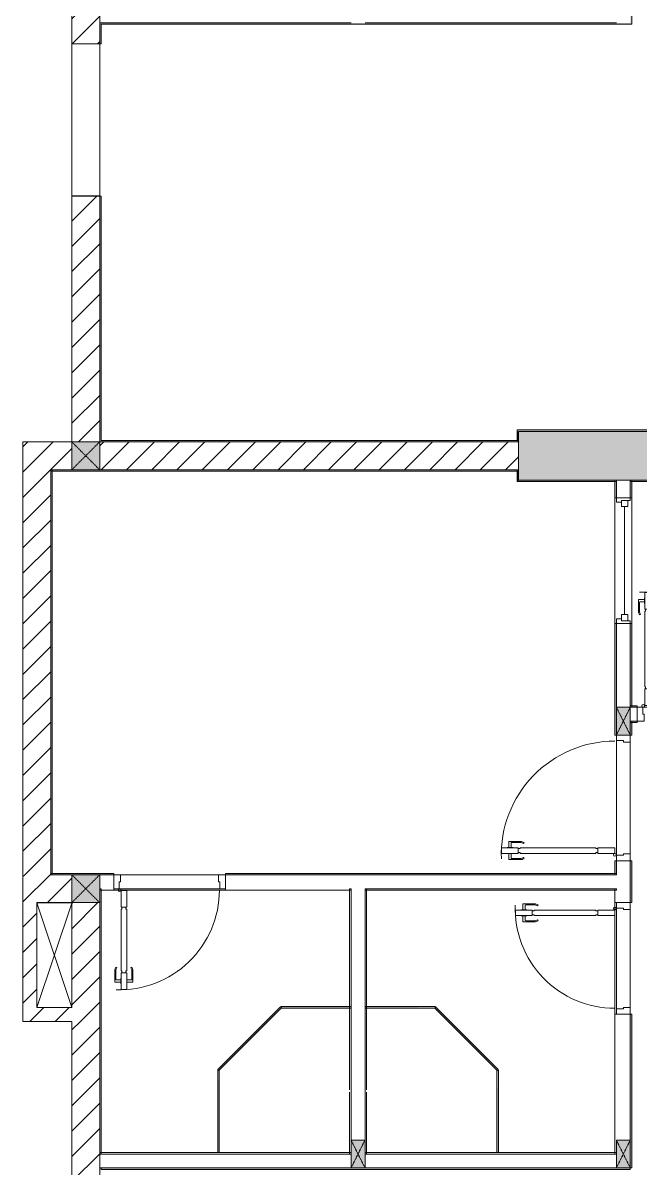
# Model space of a CAD drawing. Header units: millimetres. Extents: x 31499 to 223976, y 3719 to 80291.
# Drawn here: x 215124 to 219544, y 56636 to 64837 of the extents above; entities that cross this region are included whole.
import ezdxf

# ---------------------------------------------------------------- set-up
doc = ezdxf.new("R2010")
doc.units = ezdxf.units.MM
doc.linetypes.add('IMPORT-Dash _2_', pattern=[6, 3, -3])
for name, color, linetype, lineweight in [('0-2', 170, 'Continuous', 9), ('A-DETL-GENF-7', 170, 'Continuous', 9), ('A-DOOR-2', 170, 'Continuous', 9), ('A-FLOR-1', 170, 'Continuous', 9), ('A-GLAZ-5', 170, 'Continuous', 9), ('A-GLAZ-CURT-3', 170, 'Continuous', 9), ('A-WALL-1', 170, 'Continuous', 9), ('A-WALL-PATT-3', 170, 'Continuous', 9), ('A_1404_dwg-1', 170, 'Continuous', 9), ('I-WALL', 170, 'Continuous', 9), ('I-WALL-1', 170, 'Continuous', 9), ('S-COLS-1', 170, 'Continuous', 9), ('S-COLS-12', 170, 'IMPORT-Dash _2_', 9), ('S-COLS-2', 170, 'Continuous', 9), ('S-COLS-4', 170, 'Continuous', 9), ('S-COLS-HDLN-1', 170, 'IMPORT-Dash _2_', 9)]:
    doc.layers.add(name, color=color, linetype=linetype, lineweight=lineweight)
pattern_1 = [(45, (0, 0), (-90.50967, 90.50967), [])]

# ---------------------------------------------------------------- blocks, each defined once
blk = doc.blocks.new('A_1404_dwg_NCV_TKTC_KET CAU_rvt-1-TKTC_MB HOÀN THIỆN SÀN TẦNG 3-4-4819833-KeyPlan-CH2A_Tầng 3 - Tầng 8')
at = {"layer": 'S-COLS-1'}
blk.add_hatch(color=256, dxfattribs=at).paths.add_polyline_path([(122862.6, 61561.9), (123352.6, 61561.9), (123352.6, 61911.9), (122052.6, 61911.9), (122052.6, 61561.9), (122742.6, 61561.9)])
at = {"layer": 'A-FLOR-1'}
blk.add_line((118602.5, 58534.9), (118852.5, 58534.9), dxfattribs=at)
at = {"layer": 'S-COLS-2'}
blk.add_line((122052.6, 61836.9), (122052.6, 61636.9), dxfattribs=at)
blk = doc.blocks.new('A_1404_dwg_DOOR_CW_01 CANH MO-PANEL KINH - DIW_01-900x2200-CỬA GỖ VÂN LAMINATE-V95-TKTC_MB HOÀN THIỆN SÀN TẦNG 3-4-4819903-KeyPlan-CH2A_Tầng 3 - Tầng 8')
at = {"layer": 'A-DETL-GENF-7'}
for p, q in [((38813.8, 28420.8), (38818.3, 28414.2)), ((38839.6, 28428.9), (38919.1, 28428.9)), ((38902.1, 28420.9), (38839.6, 28420.9)), ((38906.1, 28385.9), (38906.1, 28416.9)), ((38923.1, 28385.9), (38923.1, 28424.9)), ((38813.8, 28307.1), (38818.3, 28313.6)), ((38902.1, 28306.9), (38839.6, 28306.9)), ((38839.6, 28298.9), (38919.1, 28298.9)), ((38906.1, 28341.9), (38906.1, 28310.9)), ((38923.1, 28341.9), (38923.1, 28302.9))]:
    blk.add_line(p, q, dxfattribs=at)
at = {"layer": 'A-DETL-GENF-7', "flags": 128}
for points in [[(38284.6, 28343.9), (38284.6, 28383.9), (38164.6, 28383.9), (38164.6, 28343.9)], [(38298.6, 28349.9), (38298.6, 28343.9), (38840.6, 28343.9), (38840.6, 28349.9), (38854.6, 28349.9), (38854.6, 28377.9), (38840.6, 28377.9), (38840.6, 28383.9), (38298.6, 28383.9), (38298.6, 28377.9), (38284.6, 28377.9), (38284.6, 28349.9)], [(38974.6, 28383.9), (38974.6, 28343.9), (38854.6, 28343.9), (38854.6, 28383.9)], [(38894.8, 28385.9), (38894.8, 28383.9), (38934.3, 28383.9), (38934.3, 28385.9)], [(38894.8, 28341.9), (38894.8, 28343.9), (38934.3, 28343.9), (38934.3, 28341.9)]]:
    blk.add_lwpolyline(points, close=True, dxfattribs=at)
at = {"layer": 'A-DETL-GENF-7'}
blk.add_circle((38162.6, 28393.9), 10, dxfattribs=at)
for centre, radius, start, end in [((38162.6, 28393.9), 814, 270, 2), ((38839.6, 28383.9), 45, 90, 125), ((38839.6, 28383.9), 37, 90, 125), ((38902.1, 28416.9), 4, 0, 90), ((38919.1, 28424.9), 4, 0, 90), ((38839.6, 28343.9), 45, 235, 270), ((38839.6, 28343.9), 37, 235, 270), ((38902.1, 28310.9), 4, 270, 0), ((38919.1, 28302.9), 4, 270, 0)]:
    blk.add_arc(centre, radius, start, end, dxfattribs=at)
at = {"layer": 'A-DOOR-2'}
blk.add_line((38152.6, 28393.9), (38152.6, 28368.9), dxfattribs=at)
at = {"layer": 'A-DOOR-2', "flags": 128}
blk.add_lwpolyline([(38052.6, 28436.9), (38052.6, 28386.9), (38102.6, 28386.9), (38102.6, 28396.9), (38152.6, 28396.9), (38152.6, 28436.9)], close=True, dxfattribs=at)
blk.add_lwpolyline([(38152.6, 27536.9), (38152.6, 27576.9), (38102.6, 27576.9), (38102.6, 27586.9), (38052.6, 27586.9), (38052.6, 27536.9)], dxfattribs=at)
blk = doc.blocks.new('A_1404_dwg_DOOR_CW_01 CANH MO-PANEL KINH - DIG_02-800x2200-CỬA NHÔM KÍNH-V60-TKTC_MB HOÀN THIỆN SÀN TẦNG 3-4-4819851-KeyPlan-CH2A_Tầng 3 - Tầng 8')
at = {"layer": 'A-DETL-GENF-7'}
for p, q in [((104755.9, 29607.4), (104716.9, 29607.4)), ((104799.9, 29607.4), (104838.9, 29607.4)), ((104712.9, 29523.9), (104712.9, 29603.4)), ((104720.9, 29586.4), (104720.9, 29523.9)), ((104755.9, 29590.4), (104724.9, 29590.4)), ((104799.9, 29590.4), (104830.9, 29590.4)), ((104834.9, 29586.4), (104834.9, 29523.9)), ((104842.9, 29523.9), (104842.9, 29603.4)), ((104721.1, 29498.1), (104727.6, 29502.7)), ((104834.8, 29498.1), (104828.2, 29502.7))]:
    blk.add_line(p, q, dxfattribs=at)
at = {"layer": 'A-DETL-GENF-7', "flags": 128}
for points in [[(104755.9, 29579.2), (104757.9, 29579.2), (104757.9, 29618.7), (104755.9, 29618.7)], [(104797.9, 29658.9), (104757.9, 29658.9), (104757.9, 29538.9), (104797.9, 29538.9)], [(104799.9, 29579.2), (104797.9, 29579.2), (104797.9, 29618.7), (104799.9, 29618.7)], [(104763.9, 29082.9), (104757.9, 29082.9), (104757.9, 29524.9), (104763.9, 29524.9), (104763.9, 29538.9), (104791.9, 29538.9), (104791.9, 29524.9), (104797.9, 29524.9), (104797.9, 29082.9), (104791.9, 29082.9), (104791.9, 29068.9), (104763.9, 29068.9)], [(104757.9, 29068.9), (104797.9, 29068.9), (104797.9, 28948.9), (104757.9, 28948.9)]]:
    blk.add_lwpolyline(points, close=True, dxfattribs=at)
at = {"layer": 'A-DETL-GENF-7'}
blk.add_circle((104807.9, 28946.9), 10, dxfattribs=at)
for centre, radius, start, end in [((104807.9, 28946.9), 714, 88, 180), ((104716.9, 29603.4), 4, 90, 180), ((104838.9, 29603.4), 4, 0, 90), ((104757.9, 29523.9), 45, 180, 215), ((104724.9, 29586.4), 4, 90, 180), ((104757.9, 29523.9), 37, 180, 215), ((104797.9, 29523.9), 37, 325, 0), ((104830.9, 29586.4), 4, 0, 90), ((104797.9, 29523.9), 45, 325, 0)]:
    blk.add_arc(centre, radius, start, end, dxfattribs=at)
at = {"layer": 'A-DOOR-2'}
blk.add_line((104807.9, 28936.9), (104782.9, 28936.9), dxfattribs=at)
at = {"layer": 'A-DOOR-2', "flags": 128}
for points in [[(104050.9, 28836.9), (104050.9, 28936.9), (104090.9, 28936.9), (104090.9, 28886.9), (104100.9, 28886.9), (104100.9, 28836.9)], [(104800.9, 28836.9), (104800.9, 28886.9), (104810.9, 28886.9), (104810.9, 28936.9), (104850.9, 28936.9), (104850.9, 28836.9)]]:
    blk.add_lwpolyline(points, close=True, dxfattribs=at)
blk = doc.blocks.new('A_1404_dwg_M_Fixed - 900 x 1400-901191-TKTC_MB HOÀN THIỆN SÀN TẦNG 3-4-4819853-KeyPlan-CH2A_Tầng 3 - Tầng 8')
at = {"layer": 'A-GLAZ-5'}
blk.add_line((107013.5, 28877.9), (107787.5, 28877.9), dxfattribs=at)
at = {"layer": 'A-GLAZ-5', "flags": 128}
for points in [[(106982.5, 28899.9), (106982.5, 28936.9), (106950.5, 28936.9)], [(106950.5, 28836.9), (106969.5, 28836.9), (106969.5, 28899.9), (107013.5, 28899.9), (107013.5, 28855.9), (106969.5, 28855.9)], [(107831.5, 28855.9), (107787.5, 28855.9), (107787.5, 28899.9), (107831.5, 28899.9), (107831.5, 28836.9), (107849.4, 28836.9)], [(107818.5, 28899.9), (107818.5, 28936.9), (107850.5, 28936.9)]]:
    blk.add_lwpolyline(points, dxfattribs=at)
blk = doc.blocks.new('A_1404_dwg_System Panel - Glazed-901218-TKTC_MB HOÀN THIỆN SÀN TẦNG 3-4-4819900-KeyPlan-CH2A_Tầng 3 - Tầng 8')
at = {"layer": 'A-GLAZ-CURT-3'}
blk.add_hatch(color=256, dxfattribs=at).paths.add_polyline_path([(41007.6, 64948.9), (41002.6, 65539.6), (40997.6, 65536.1), (40997.6, 64948.9)])
blk.add_line((41007.6, 64948.9), (41007.6, 65539.6), dxfattribs=at)
at = {"layer": 'A-GLAZ-CURT-3', "flags": 128}
blk.add_lwpolyline([(40997.6, 65537.5), (40997.6, 64948.9), (41007.6, 64948.9)], dxfattribs=at)
blk = doc.blocks.new('A_1404_dwg_System Panel - Glazed-901219-TKTC_MB HOÀN THIỆN SÀN TẦNG 3-4-V112-KeyPlan-CH2A_Tầng 3 - Tầng 8')
at = {"layer": 'A-GLAZ-CURT-3'}
blk.add_hatch(color=256, dxfattribs=at).paths.add_polyline_path([(39446.8, 29483), (39450.3, 29493.6), (39002.6, 29934.3), (38999, 29930.7), (39409, 29520.8)])
blk.add_line((38999, 29930.7), (39446.8, 29483), dxfattribs=at)
at = {"layer": 'A-GLAZ-CURT-3', "flags": 128}
blk.add_lwpolyline([(39452.4, 29491.5), (39006.1, 29937.8), (38999, 29930.7)], dxfattribs=at)
blk = doc.blocks.new('A_1404_dwg_System Panel - Glazed-901217-TKTC_MB HOÀN THIỆN SÀN TẦNG 3-4-V113-KeyPlan-CH2A_Tầng 3 - Tầng 8')
at = {"layer": 'A-GLAZ-CURT-3'}
blk.add_hatch(color=256, dxfattribs=at).paths.add_polyline_path([(39453.8, 29481.5), (39952.6, 29481.5), (39952.6, 29491.5), (39450.3, 29486.5), (39450.3, 29481.5)])
at = {"layer": 'A-GLAZ-CURT-3', "flags": 128}
blk.add_lwpolyline([(39450.3, 29481.5), (39952.6, 29481.5), (39952.6, 29491.5), (39450.3, 29491.5)], close=True, dxfattribs=at)
blk = doc.blocks.new('A_1404_dwg_G1_SOF - BO TRU - 100x200-746114-TKTC_MB HOÀN THIỆN SÀN TẦNG 3-4-4819846-KeyPlan-CH2A_Tầng 3 - Tầng 8')
at = {"layer": 'S-COLS-1'}
blk.add_hatch(color=256, dxfattribs=at).paths.add_polyline_path([(49952.6, 40036.9), (49952.6, 40236.9), (49852.6, 40236.9), (49852.6, 40036.9)])
at = {"layer": 'S-COLS-1', "flags": 128}
blk.add_lwpolyline([(49852.6, 40036.9), (49852.6, 40236.9), (49952.6, 40236.9), (49952.6, 40036.9)], close=True, dxfattribs=at)
at = {"layer": 'S-COLS-HDLN-1'}
for p, q in [((49952.6, 40036.9), (49852.6, 40236.9)), ((49852.6, 40036.9), (49952.6, 40236.9))]:
    blk.add_line(p, q, dxfattribs=at)
blk = doc.blocks.new('A_1404_dwg_DOOR_CW_01 CANH MO-PANEL KINH - DIG_01-900x2200-CỬA NHÔM KÍNH-901226-TKTC_MB HOÀN THIỆN SÀN TẦNG 3-4-4819905-KeyPlan-CH2A_Tầng 3 - Tầng 8')
at = {"layer": 'A-DETL-GENF-7'}
for p, q in [((37872.7, 26675.7), (37879.3, 26671.2)), ((37986.4, 26675.7), (37979.9, 26671.2)), ((37864.6, 26649.9), (37864.6, 26570.4)), ((37872.6, 26587.4), (37872.6, 26649.9)), ((37907.6, 26583.4), (37876.6, 26583.4)), ((37951.6, 26583.4), (37982.6, 26583.4)), ((37986.6, 26587.4), (37986.6, 26649.9)), ((37994.6, 26649.9), (37994.6, 26570.4)), ((37907.6, 26566.4), (37868.6, 26566.4)), ((37951.6, 26566.4), (37990.6, 26566.4))]:
    blk.add_line(p, q, dxfattribs=at)
at = {"layer": 'A-DETL-GENF-7', "flags": 128}
for points in [[(37909.6, 27204.9), (37949.6, 27204.9), (37949.6, 27324.9), (37909.6, 27324.9)], [(37915.6, 27190.9), (37909.6, 27190.9), (37909.6, 26648.9), (37915.6, 26648.9), (37915.6, 26634.9), (37943.6, 26634.9), (37943.6, 26648.9), (37949.6, 26648.9), (37949.6, 27190.9), (37943.6, 27190.9), (37943.6, 27204.9), (37915.6, 27204.9)], [(37907.6, 26594.7), (37909.6, 26594.7), (37909.6, 26555.2), (37907.6, 26555.2)], [(37949.6, 26514.9), (37909.6, 26514.9), (37909.6, 26634.9), (37949.6, 26634.9)], [(37951.6, 26594.7), (37949.6, 26594.7), (37949.6, 26555.2), (37951.6, 26555.2)]]:
    blk.add_lwpolyline(points, close=True, dxfattribs=at)
at = {"layer": 'A-DETL-GENF-7'}
blk.add_circle((37959.6, 27326.9), 10, dxfattribs=at)
for centre, radius, start, end in [((37959.6, 27326.9), 814, 180, 272), ((37909.6, 26649.9), 45, 145, 180), ((37909.6, 26649.9), 37, 145, 180), ((37949.6, 26649.9), 37, 0, 35), ((37949.6, 26649.9), 45, 0, 35), ((37876.6, 26587.4), 4, 180, 270), ((37982.6, 26587.4), 4, 270, 0), ((37868.6, 26570.4), 4, 180, 270), ((37990.6, 26570.4), 4, 270, 0)]:
    blk.add_arc(centre, radius, start, end, dxfattribs=at)
at = {"layer": 'A-DOOR-2'}
blk.add_line((37959.6, 27336.9), (37934.6, 27336.9), dxfattribs=at)
at = {"layer": 'A-DOOR-2', "flags": 128}
for points in [[(37152.6, 27436.9), (37102.6, 27436.9), (37102.6, 27336.9), (37142.6, 27336.9), (37142.6, 27386.9), (37152.6, 27386.9)], [(38002.6, 27436.9), (37952.6, 27436.9), (37952.6, 27386.9), (37962.6, 27386.9), (37962.6, 27336.9), (38002.6, 27336.9)]]:
    blk.add_lwpolyline(points, close=True, dxfattribs=at)
blk = doc.blocks.new('A_1404_dwg_System Panel - Glazed-901212-TKTC_MB HOÀN THIỆN SÀN TẦNG 3-4-V114-KeyPlan-CH2A_Tầng 3 - Tầng 8')
at = {"layer": 'A-GLAZ-CURT-3'}
blk.add_hatch(color=256, dxfattribs=at).paths.add_polyline_path([(40551.3, 29481.5), (40554.8, 29486.5), (40551.3, 29491.5), (40052.6, 29491.5), (40052.6, 29481.5)])
at = {"layer": 'A-GLAZ-CURT-3', "flags": 128}
blk.add_lwpolyline([(40552.8, 29491.5), (40052.6, 29491.5), (40052.6, 29481.5), (40554.8, 29481.5)], dxfattribs=at)
blk = doc.blocks.new('A_1404_dwg_System Panel - Glazed-901210-TKTC_MB HOÀN THIỆN SÀN TẦNG 3-4-4819895-KeyPlan-CH2A_Tầng 3 - Tầng 8')
at = {"layer": 'A-GLAZ-CURT-3'}
blk.add_hatch(color=256, dxfattribs=at).paths.add_polyline_path([(38999, 64948.9), (39007.6, 64948.9), (39002.6, 65539.6), (38997.6, 65539.6), (38997.6, 64948.9)])
blk.add_line((39007.6, 64948.9), (39007.6, 65537.5), dxfattribs=at)
at = {"layer": 'A-GLAZ-CURT-3', "flags": 128}
blk.add_lwpolyline([(38997.6, 65539.6), (38997.6, 64948.9), (39007.6, 64948.9)], dxfattribs=at)
blk = doc.blocks.new('A_1404_dwg_System Panel - Glazed-901211-TKTC_MB HOÀN THIỆN SÀN TẦNG 3-4-V115-KeyPlan-CH2A_Tầng 3 - Tầng 8')
at = {"layer": 'A-GLAZ-CURT-3'}
blk.add_hatch(color=256, dxfattribs=at).paths.add_polyline_path([(40558.4, 29483), (41002.6, 29934.3), (40997.6, 29936.3), (40554.8, 29486.5)])
at = {"layer": 'A-GLAZ-CURT-3', "flags": 128}
blk.add_lwpolyline([(40999, 29937.8), (40551.3, 29490.1), (40558.4, 29483), (41006.1, 29930.7)], close=True, dxfattribs=at)
blk = doc.blocks.new('A_1404_dwg_NCV_TKTC_TANG 3 - 4_rvt-1-TKTC_MB HOÀN THIỆN SÀN TẦNG 3-4-4819943-KeyPlan-CH2A_Tầng 3 - Tầng 8')
at = {"layer": 'A-WALL-PATT-3'}
h = blk.add_hatch(color=256, dxfattribs=at)
h.paths.add_polyline_path([(122852.6, 64836.9), (122862.6, 64836.9), (122862.6, 65937.3), (122852.6, 65937.3), (122852.6, 65036.9)])
h.paths.add_polyline_path([(122852.6, 66737.3), (122862.6, 66737.3), (122862.6, 67036.9), (122852.6, 67036.9)])
h.paths.add_polyline_path([(122852.6, 67936.9), (122862.6, 67936.9), (122862.6, 68036.9), (122852.6, 68036.9), (122852.6, 68026.9)])
h = blk.add_hatch(color=256, dxfattribs=at)
h.paths.add_polyline_path([(119052.6, 61836.9), (119062.6, 61836.9), (119062.6, 63596.9), (119052.6, 63596.9), (119052.6, 61846.9)])
h.paths.add_polyline_path([(119052.6, 64686.9), (119062.6, 64686.9), (119062.6, 64836.9), (119052.6, 64836.9), (119052.6, 64826.9)])
for points in [[(121491.6, 64826.9), (122862.6, 64826.9), (122862.6, 64836.9), (119062.6, 64836.9), (119062.6, 64826.9), (120952.6, 64826.9)], [(122042.6, 61911.9), (123352.6, 61911.9), (123352.6, 61921.9), (122042.6, 61921.9)], [(119062.6, 61836.9), (122042.6, 61836.9), (122042.6, 61846.9), (119062.6, 61846.9)], [(122052.6, 61836.9), (122052.6, 61911.9), (122042.6, 61911.9), (122042.6, 61836.9)], [(118712.6, 58746.9), (118712.6, 61626.9), (118702.6, 61626.9), (118702.6, 58746.9)], [(121491.6, 61626.9), (122042.6, 61626.9), (122042.6, 61636.9), (118712.6, 61636.9), (118712.6, 61626.9), (119052.6, 61626.9)], [(122042.6, 61551.9), (122052.6, 61551.9), (122052.6, 61626.9), (122042.6, 61626.9), (122042.6, 61561.9)], [(122742.6, 61551.9), (122742.6, 61561.9), (122052.6, 61561.9), (122052.6, 61551.9)], [(123352.6, 61551.9), (123352.6, 61561.9), (122862.6, 61561.9), (122862.6, 61551.9), (122902.6, 61551.9)], [(122752.6, 56626.9), (122852.6, 56626.9), (122852.6, 56636.9), (119062.6, 56636.9), (119062.6, 56626.9), (122052.6, 56626.9)]]:
    blk.add_hatch(color=256, dxfattribs=at).paths.add_polyline_path(points)
h = blk.add_hatch(color=256, dxfattribs=at)
h.paths.add_polyline_path([(122752.6, 58746.9), (122752.6, 58836.9), (122742.6, 58836.9), (122742.6, 58746.9)])
h.paths.add_polyline_path([(122742.6, 59736.9), (122752.6, 59736.9), (122752.6, 60536.9), (122742.6, 60536.9), (122742.6, 59826.9)])
h.paths.add_polyline_path([(122752.6, 61436.9), (122752.6, 61551.9), (122742.6, 61551.9), (122742.6, 61436.9)])
h = blk.add_hatch(color=256, dxfattribs=at)
h.paths.add_polyline_path([(122862.6, 59946.9), (122862.6, 60536.9), (122852.6, 60536.9), (122852.6, 59946.9)])
h.paths.add_polyline_path([(122862.6, 61436.9), (122862.6, 61551.9), (122852.6, 61551.9), (122852.6, 61436.9)])
h = blk.add_hatch(color=256, dxfattribs=at)
h.paths.add_polyline_path([(123842.6, 59936.9), (124547.6, 59936.9), (124547.6, 59946.9), (123802.6, 59946.9), (123802.6, 59936.9)])
h.paths.add_polyline_path([(122862.6, 59936.9), (122902.6, 59936.9), (122902.6, 59946.9), (122862.6, 59946.9)])
h = blk.add_hatch(color=256, dxfattribs=at)
h.paths.add_polyline_path([(122862.6, 56636.9), (122862.6, 57737.3), (122852.6, 57737.3), (122852.6, 56636.9)])
h.paths.add_polyline_path([(122852.6, 58537.3), (122862.6, 58538.9), (122862.6, 58836.9), (122852.6, 58836.9), (122852.6, 58538.9)])
h.paths.add_polyline_path([(122852.6, 59736.9), (122862.6, 59736.9), (122862.6, 59826.9), (122852.6, 59826.9)])
h = blk.add_hatch(color=256, dxfattribs=at)
h.paths.add_polyline_path([(122862.6, 59826.9), (122902.6, 59826.9), (122902.6, 59836.9), (122862.6, 59836.9)])
h.paths.add_polyline_path([(123802.6, 59826.9), (123842.6, 59826.9), (123842.6, 59836.9), (123802.6, 59836.9)])
h = blk.add_hatch(color=256, dxfattribs=at)
h.paths.add_polyline_path([(122742.6, 58736.9), (122742.6, 58746.9), (119952.6, 58746.9), (119952.6, 58736.9), (122052.6, 58736.9)])
h.paths.add_polyline_path([(118712.6, 58736.9), (119152.6, 58736.9), (119152.6, 58746.9), (118712.6, 58746.9)])
at = {"layer": 'A-FLOR-1'}
for p, q in [((119052.6, 64686.9), (119052.6, 63596.9)), ((122752.6, 61561.9), (122742.6, 61561.9)), ((122862.6, 61561.9), (122852.6, 61561.9)), ((119902.6, 58737), (119202.6, 58737)), ((119202.6, 58736.9), (119902.6, 58736.9)), ((119052.6, 58636.9), (119052.6, 58627)), ((119192.6, 58637), (119912.6, 58637)), ((122752.6, 58497.3), (122752.6, 57777.3)), ((119052.6, 56746.9), (119052.6, 56736.9)), ((119902.6, 56746.9), (119902.6, 56748.9)), ((121902.6, 56748.9), (121902.6, 56746.9)), ((119052.6, 56636.9), (119052.6, 56626.9))]:
    blk.add_line(p, q, dxfattribs=at)
at = {"layer": 'A-FLOR-1', "flags": 128}
for points in [[(119052.6, 64687.4), (118852.7, 64687.4), (118852.7, 63597.4), (119052.7, 63597.4), (119052.7, 64686.9)], [(118712.6, 61636.9), (118702.6, 61636.9), (118702.6, 61626.9)], [(122052.6, 61626.9), (122052.6, 61636.9), (122042.6, 61636.9)], [(118702.6, 58746.9), (118702.6, 58736.9), (118712.6, 58736.9)]]:
    blk.add_lwpolyline(points, dxfattribs=at)
for points in [[(122752.6, 58876.9), (122752.6, 59696.9)], [(122852.6, 59686.9), (122852.6, 58886.9)], [(122852.6, 58487.3), (122852.6, 57787.3)]]:
    blk.add_lwpolyline(points, close=True, dxfattribs=at)
at = {"layer": 'A-WALL-1'}
for p, q in [((122752.6, 61551.9), (122752.6, 61436.9)), ((122852.6, 61436.9), (122852.6, 61551.9)), ((122752.6, 61436.9), (122852.6, 61436.9)), ((122852.6, 60536.9), (122752.6, 60536.9)), ((122752.6, 60536.9), (122752.6, 59936.9)), ((122852.6, 59946.9), (122852.6, 60536.9)), ((122902.6, 59936.9), (122862.6, 59936.9)), ((122902.6, 59836.9), (122902.6, 59936.9)), ((122852.6, 59836.9), (122862.6, 59836.9)), ((122862.6, 59836.9), (122902.6, 59836.9)), ((122752.6, 58876.9), (122752.6, 59696.9)), ((122852.6, 59686.9), (122852.6, 58886.9)), ((122852.6, 58836.9), (122752.6, 58836.9)), ((122752.6, 58836.9), (122752.6, 58746.9)), ((122852.6, 58537.3), (122852.6, 58836.9)), ((119152.6, 58736.9), (119052.6, 58736.9)), ((119152.6, 58636.9), (119152.6, 58736.9)), ((119202.6, 58736.9), (119902.6, 58736.9)), ((119952.6, 58736.9), (119952.6, 58636.9)), ((120852.6, 58736.9), (119952.6, 58736.9)), ((122752.6, 58537.3), (122852.6, 58537.3)), ((122852.6, 58487.3), (122852.6, 57787.3)), ((120852.6, 57792.3), (120852.6, 57782.3)), ((120852.6, 57782.3), (120852.6, 56836.9)), ((120952.6, 57782.3), (120952.6, 57792.3)), ((120952.6, 56836.9), (120952.6, 57782.3)), ((122852.6, 57737.3), (122752.6, 57737.3)), ((122852.6, 56836.9), (122852.6, 57737.3)), ((122752.6, 56736.9), (120952.6, 56736.9)), ((120952.6, 56636.9), (122752.6, 56636.9))]:
    blk.add_line(p, q, dxfattribs=at)
at = {"layer": 'A-WALL-1', "flags": 128}
for points in [[(122852.6, 61551.9), (122852.6, 61561.9), (122752.6, 61561.9), (122752.6, 61551.9)], [(122862.6, 59936.9), (122852.6, 59936.9), (122852.6, 59946.9)], [(119052.6, 58736.9), (119052.6, 58636.9), (119062.6, 58636.9)], [(122752.6, 58746.9), (122752.6, 58736.9), (120852.6, 58736.9)], [(120842.6, 58636.9), (120852.6, 58636.9), (120852.6, 57792.3)], [(120952.6, 57792.3), (120952.6, 58636.9), (122752.6, 58636.9), (122752.6, 58626.9)], [(120852.6, 56736.9), (119052.6, 56736.9), (119052.6, 56636.9), (120852.6, 56636.9)]]:
    blk.add_lwpolyline(points, dxfattribs=at)
at = {"layer": 'I-WALL'}
for p, q in [((122752.6, 61436.9), (122752.6, 61551.9)), ((122852.6, 61551.9), (122852.6, 61436.9)), ((122742.6, 60536.9), (122742.6, 61436.9)), ((122862.6, 61436.9), (122862.6, 60536.9)), ((122752.6, 59936.9), (122752.6, 60536.9)), ((122852.6, 60536.9), (122852.6, 59946.9)), ((122862.6, 59936.9), (122902.6, 59936.9)), ((122902.6, 59836.9), (122862.6, 59836.9)), ((122752.6, 58746.9), (122752.6, 58836.9)), ((122852.6, 58836.9), (122852.6, 58537.3)), ((119052.6, 58736.9), (119152.6, 58736.9)), ((119952.6, 58736.9), (120852.6, 58736.9)), ((119952.6, 58627), (119152.6, 58627)), ((122742.6, 57737.3), (122742.6, 58537.3)), ((122852.6, 57737.3), (122852.6, 56836.9))]:
    blk.add_line(p, q, dxfattribs=at)
at = {"layer": 'I-WALL-1'}
for p, q in [((122752.6, 64836.9), (120952.6, 64836.9)), ((119052.5, 61636.9), (118852.5, 61636.9)), ((118852.5, 58736.9), (119052.5, 58736.9)), ((120842.6, 57792.3), (120842.6, 57782.3)), ((120842.6, 57782.3), (120842.6, 57195.6)), ((120852.6, 57782.3), (120852.6, 57792.3)), ((120852.6, 56836.9), (120852.6, 57782.3)), ((120952.6, 57782.3), (120952.6, 57792.3)), ((120952.6, 56836.9), (120952.6, 57782.3)), ((120962.6, 57792.3), (120962.6, 57782.3)), ((120962.6, 57782.3), (120962.6, 57195.6)), ((122752.6, 56636.9), (120952.6, 56636.9))]:
    blk.add_line(p, q, dxfattribs=at)
at = {"layer": 'I-WALL-1', "flags": 128}
for points in [[(120852.6, 64836.9), (119062.6, 64836.9), (119052.6, 64836.9), (119052.6, 64686.9), (119062.6, 64686.9), (119062.6, 64826.9), (122862.6, 64826.9), (122862.6, 64836.9), (122862.6, 65937.3), (122852.6, 65937.3)], [(118712.6, 61626.9), (122042.6, 61626.9), (122042.6, 61636.9), (119052.5, 61636.9)], [(118852.5, 61636.9), (118712.6, 61636.9), (118712.6, 61626.9)], [(122752.6, 61551.9), (122742.6, 61551.9), (122742.6, 61436.9), (122752.6, 61436.9)], [(122852.6, 61436.9), (122862.6, 61436.9), (122862.6, 61551.9), (122852.6, 61551.9)], [(122752.6, 60536.9), (122742.6, 60536.9), (122742.6, 59736.9), (122752.6, 59736.9)], [(122852.6, 59946.9), (122862.6, 59946.9), (122862.6, 60536.9), (122852.6, 60536.9)], [(122902.6, 59936.9), (122902.6, 59946.9), (122862.6, 59946.9), (122862.6, 59936.9)], [(122852.6, 59736.9), (122862.6, 59736.9), (122862.6, 59826.9), (122852.6, 59826.9)], [(122862.6, 59836.9), (122862.6, 59826.9), (122902.6, 59826.9), (122902.6, 59836.9)], [(120852.6, 58736.9), (122742.6, 58736.9), (122742.6, 58746.9), (122742.6, 58836.9), (122752.6, 58836.9)], [(122852.6, 58537.3), (122862.6, 58537.3), (122862.6, 58836.9), (122852.6, 58836.9)], [(119152.6, 58736.9), (119152.6, 58746.9), (118712.6, 58746.9), (118712.6, 58736.9), (118852.5, 58736.9)], [(122752.6, 58746.9), (122742.6, 58746.9), (119952.6, 58746.9), (119952.6, 58736.9)], [(119062.6, 58637), (119062.6, 58627), (119152.6, 58627), (119152.6, 58637)], [(119952.6, 58637), (119952.6, 58627), (120842.6, 58627), (120842.6, 58637)], [(120952.6, 57792.3), (120952.6, 58626.9), (120962.6, 58626.9), (122742.6, 58626.9), (122742.6, 58636.9), (120962.6, 58636.9), (120962.6, 58626.9), (120962.6, 57792.3)], [(120852.6, 57792.3), (120852.6, 58627), (120842.6, 58627), (120842.6, 57792.3)], [(122752.6, 58626.9), (122742.6, 58626.9), (122742.6, 58537.3), (122752.6, 58537.3)], [(120852.6, 56636.9), (119062.6, 56636.9), (119062.6, 56626.9), (122852.6, 56626.9), (122852.6, 56636.9), (122862.6, 56636.9), (122862.6, 57737.3), (122852.6, 57737.3)], [(122752.6, 57737.3), (122742.6, 57737.3), (122742.6, 56746.9), (122752.6, 56746.9)], [(120842.6, 57179.4), (120842.6, 56746.9), (120852.6, 56746.9)], [(120952.6, 56746.9), (120962.6, 56746.9), (120962.6, 57179.4)]]:
    blk.add_lwpolyline(points, dxfattribs=at)
for points in [[(122042.6, 61836.9), (122052.6, 61836.9), (122052.6, 61911.9), (123352.6, 61911.9), (123352.6, 61846.9), (123352.6, 61836.9), (125852.6, 61836.9), (125852.6, 61846.9), (125852.6, 62162.4), (125842.6, 62162.4), (125842.6, 61846.9), (123362.6, 61846.9), (123362.6, 61921.9), (123352.6, 61921.9), (122042.6, 61921.9), (122042.6, 61911.9), (122042.6, 61846.9), (119062.6, 61846.9), (119062.6, 63596.9), (119052.6, 63596.9), (119052.6, 61836.9), (119062.6, 61836.9)], [(118712.6, 58746.9), (118712.6, 61626.9), (118702.6, 61626.9), (118702.6, 58746.9)], [(122052.6, 61561.9), (122052.6, 61626.9), (122042.6, 61626.9), (122042.6, 61551.9), (122052.6, 61551.9), (122742.6, 61551.9), (122742.6, 61561.9)], [(122862.6, 61551.9), (123352.6, 61551.9), (123352.6, 61561.9), (122862.6, 61561.9)], [(119062.6, 56746.9), (119062.6, 58627), (119052.6, 58627), (119052.6, 56746.9)], [(120842.6, 56746.9), (119062.6, 56746.9), (119062.6, 56736.9), (120842.6, 56736.9)], [(122742.6, 56746.9), (120962.6, 56746.9), (120962.6, 56736.9), (122742.6, 56736.9)]]:
    blk.add_lwpolyline(points, close=True, dxfattribs=at)
for name, p, rotation in [('A_1404_dwg_M_Fixed - 900 x 1400-901191-TKTC_MB HOÀN THIỆN SÀN TẦNG 3-4-4819853-KeyPlan-CH2A_Tầng 3 - Tầng 8', (151689.5, -46413.6), 90), ('A_1404_dwg_DOOR_CW_01 CANH MO-PANEL KINH - DIG_01-900x2200-CỬA NHÔM KÍNH-901226-TKTC_MB HOÀN THIỆN SÀN TẦNG 3-4-4819905-KeyPlan-CH2A_Tầng 3 - Tầng 8', (160905.1, 87273.9), 180), ('A_1404_dwg_G1_SOF - BO TRU - 100x200-746114-TKTC_MB HOÀN THIỆN SÀN TẦNG 3-4-4819846-KeyPlan-CH2A_Tầng 3 - Tầng 8', (172705.1, 99973.9), 180), ('A_1404_dwg_DOOR_CW_01 CANH MO-PANEL KINH - DIW_01-900x2200-CỬA GỖ VÂN LAMINATE-V95-TKTC_MB HOÀN THIỆN SÀN TẦNG 3-4-4819903-KeyPlan-CH2A_Tầng 3 - Tầng 8', (160905.1, 87273.9), 180), ('A_1404_dwg_DOOR_CW_01 CANH MO-PANEL KINH - DIG_02-800x2200-CỬA NHÔM KÍNH-V60-TKTC_MB HOÀN THIỆN SÀN TẦNG 3-4-4819851-KeyPlan-CH2A_Tầng 3 - Tầng 8', (224003.5, 87573.9), 180), ('A_1404_dwg_DOOR_CW_01 CANH MO-PANEL KINH - DIG_02-800x2200-CỬA NHÔM KÍNH-V60-TKTC_MB HOÀN THIỆN SÀN TẦNG 3-4-4819851-KeyPlan-CH2A_Tầng 3 - Tầng 8', (151689.5, -46313.6), 90), ('A_1404_dwg_System Panel - Glazed-901211-TKTC_MB HOÀN THIỆN SÀN TẦNG 3-4-V115-KeyPlan-CH2A_Tầng 3 - Tầng 8', (160905.1, 87273.9), 180), ('A_1404_dwg_System Panel - Glazed-901212-TKTC_MB HOÀN THIỆN SÀN TẦNG 3-4-V114-KeyPlan-CH2A_Tầng 3 - Tầng 8', (160905.1, 87273.9), 180), ('A_1404_dwg_System Panel - Glazed-901217-TKTC_MB HOÀN THIỆN SÀN TẦNG 3-4-V113-KeyPlan-CH2A_Tầng 3 - Tầng 8', (160905.1, 87273.9), 180), ('A_1404_dwg_System Panel - Glazed-901219-TKTC_MB HOÀN THIỆN SÀN TẦNG 3-4-V112-KeyPlan-CH2A_Tầng 3 - Tầng 8', (160905.1, 87273.9), 180), ('A_1404_dwg_G1_SOF - BO TRU - 100x200-746114-TKTC_MB HOÀN THIỆN SÀN TẦNG 3-4-4819846-KeyPlan-CH2A_Tầng 3 - Tầng 8', (170805.1, 96873.9), 180), ('A_1404_dwg_G1_SOF - BO TRU - 100x200-746114-TKTC_MB HOÀN THIỆN SÀN TẦNG 3-4-4819846-KeyPlan-CH2A_Tầng 3 - Tầng 8', (172705.1, 96873.9), 180)]:
    blk.add_blockref(name, p, dxfattribs=dict(rotation=rotation))
for name in ['A_1404_dwg_System Panel - Glazed-901210-TKTC_MB HOÀN THIỆN SÀN TẦNG 3-4-4819895-KeyPlan-CH2A_Tầng 3 - Tầng 8', 'A_1404_dwg_System Panel - Glazed-901218-TKTC_MB HOÀN THIỆN SÀN TẦNG 3-4-4819900-KeyPlan-CH2A_Tầng 3 - Tầng 8']:
    blk.add_blockref(name, (80900, -8200))
blk = doc.blocks.new('A_1404_dwg_G1_SOF - BO TRU - 200x200-V46-TKTC_MB HOÀN THIỆN SÀN TẦNG 3-4-4820026-KeyPlan-CH2A_Tầng 3 - Tầng 8')
at = {"layer": 'S-COLS-12'}
blk.add_hatch(color=256, dxfattribs=at).paths.add_polyline_path([(118852.5, 45236.9), (119052.5, 45237.4), (119052.5, 45436.9), (118852.5, 45436.9), (118852.5, 45237.4)])
at = {"layer": 'S-COLS-4', "flags": 128}
blk.add_lwpolyline([(118852.5, 45236.9), (118852.5, 45436.9), (119052.5, 45436.9), (119052.5, 45236.9)], dxfattribs=at)
at = {"layer": 'S-COLS-HDLN-1'}
for p, q in [((118852.5, 45436.9), (119052.5, 45236.9)), ((119052.5, 45436.9), (118852.5, 45236.9))]:
    blk.add_line(p, q, dxfattribs=at)
blk = doc.blocks.new('A_1404_dwg_G1_SOF - BO TRU - 200x200-V45-TKTC_MB HOÀN THIỆN SÀN TẦNG 3-4-4820025-KeyPlan-CH2A_Tầng 3 - Tầng 8')
at = {"layer": 'S-COLS-12'}
blk.add_hatch(color=256, dxfattribs=at).paths.add_polyline_path([(119052.6, 33636.9), (119052.6, 33836.9), (118852.6, 33836.9), (118852.6, 33636.9)])
at = {"layer": 'S-COLS-4', "flags": 128}
blk.add_lwpolyline([(119052.6, 33836.9), (119052.6, 33636.9), (118852.6, 33636.9), (118852.6, 33836.9)], dxfattribs=at)
at = {"layer": 'S-COLS-HDLN-1'}
for p, q in [((118852.6, 33836.9), (119052.6, 33636.9)), ((119052.6, 33836.9), (118852.6, 33636.9))]:
    blk.add_line(p, q, dxfattribs=at)
blk = doc.blocks.new('A_1404_dwg-4819832-KeyPlan-CH2A_Tầng 3 - Tầng 8')
at = {"layer": 'A-WALL-PATT-3'}
h = blk.add_hatch(dxfattribs=at)
h.set_pattern_fill('FP_31', color=256, style=0, pattern_type=2)
h.set_pattern_definition(pattern_1)
h.paths.add_polyline_path([(118852.5, 61836.9), (119052.5, 61836.9), (119052.5, 63596.9), (118852.5, 63596.9)])
h.paths.add_polyline_path([(118852.5, 64686.9), (119052.5, 64687.4), (119052.5, 65886.9), (118852.5, 65886.9), (118852.5, 64687.4)])
h = blk.add_hatch(dxfattribs=at)
h.set_pattern_fill('FP_31', color=256, style=0, pattern_type=2)
h.set_pattern_definition(pattern_1)
h.paths.add_polyline_path([(122052.6, 61636.9), (122052.6, 61836.9), (119052.5, 61836.9), (119052.6, 61636.9), (122042.6, 61636.9)])
h.paths.add_polyline_path([(118712.6, 61636.9), (118852.5, 61636.9), (118852.5, 61836.9), (118502.6, 61836.9), (118502.6, 61636.9), (118702.6, 61636.9)])
h = blk.add_hatch(dxfattribs=at)
h.set_pattern_fill('FP_31', color=256, style=0, pattern_type=2)
h.set_pattern_definition(pattern_1)
h.paths.add_polyline_path([(118702.6, 58736.9), (118702.6, 61636.9), (118502.6, 61636.9), (118502.6, 58736.9)])
h = blk.add_hatch(dxfattribs=at)
h.set_pattern_fill('FP_31', color=256, style=0, pattern_type=2)
h.set_pattern_definition(pattern_1)
h.paths.add_polyline_path([(118502.5, 58536.9), (118852.5, 58536.9), (118852.5, 58736.9), (118502.5, 58736.9)])
h = blk.add_hatch(dxfattribs=at)
h.set_pattern_fill('FP_31', color=256, style=0, pattern_type=2)
h.set_pattern_definition(pattern_1)
h.paths.add_polyline_path([(118602.5, 57786.9), (118602.5, 58536.9), (118502.5, 58536.9), (118502.6, 57786.9)])
h = blk.add_hatch(dxfattribs=at)
h.set_pattern_fill('FP_31', color=256, style=0, pattern_type=2)
h.set_pattern_definition(pattern_1)
h.paths.add_polyline_path([(119052.5, 57686.9), (119052.5, 58536.9), (118852.5, 58536.9), (118852.7, 57686.9)])
h = blk.add_hatch(dxfattribs=at)
h.set_pattern_fill('FP_31', color=256, style=0, pattern_type=2)
h.set_pattern_definition(pattern_1)
h.paths.add_polyline_path([(118702.6, 57686.9), (118852.5, 57686.9), (118852.5, 57786.9), (118502.5, 57786.9), (118502.6, 57686.9), (118602.5, 57686.9)])
h = blk.add_hatch(dxfattribs=at)
h.set_pattern_fill('FP_31', color=256, style=0, pattern_type=2)
h.set_pattern_definition(pattern_1)
h.paths.add_polyline_path([(118852.5, 53637.4), (119052.5, 53637.4), (119052.5, 55396.9), (118852.5, 55396.9)])
h.paths.add_polyline_path([(118852.5, 56486.9), (118852.7, 56487.4), (119052.5, 56487.4), (119052.5, 57686.9), (118852.5, 57686.9), (118852.5, 56487.4)])
at = {"layer": '0-2'}
blk.add_line((118603.1, 57786.7), (118852.5, 58533.6), dxfattribs=at)
at = {"layer": '0-2', "flags": 128}
blk.add_lwpolyline([(118852.2, 57786.9), (118602.5, 58534.9), (118852.5, 58534.9)], dxfattribs=at)
at = {"layer": 'A-FLOR-1'}
for p, q in [((118852.5, 63596.9), (118852.5, 64686.9)), ((118502.5, 58736.9), (118502.5, 61836.9))]:
    blk.add_line(p, q, dxfattribs=at)
at = {"layer": 'A-WALL-1'}
for p, q in [((119052.5, 64687.4), (119052.5, 66736.9)), ((122052.6, 61636.9), (122052.6, 61836.9)), ((119052.5, 56487.4), (119052.5, 58536.9))]:
    blk.add_line(p, q, dxfattribs=at)
at = {"layer": 'A-WALL-1', "flags": 128}
for points in [[(118502.5, 66736.9), (118502.5, 65886.9), (118852.5, 65886.9), (118852.5, 64686.9)], [(119052.5, 61836.9), (119052.5, 63596.9), (118852.5, 63596.9), (118852.5, 61836.9), (118502.6, 61836.9), (118502.6, 58736.9)], [(118502.5, 58736.9), (118502.5, 57686.9), (118852.5, 57686.9), (118852.5, 56486.9)]]:
    blk.add_lwpolyline(points, dxfattribs=at)
blk.add_lwpolyline([(118852.5, 57786.9), (118602.5, 57786.9), (118602.5, 58536.9), (118852.5, 58536.9)], close=True, dxfattribs=at)
for name, p in [('A_1404_dwg_NCV_TKTC_KET CAU_rvt-1-TKTC_MB HOÀN THIỆN SÀN TẦNG 3-4-4819833-KeyPlan-CH2A_Tầng 3 - Tầng 8', (0, 0)), ('A_1404_dwg_NCV_TKTC_TANG 3 - 4_rvt-1-TKTC_MB HOÀN THIỆN SÀN TẦNG 3-4-4819943-KeyPlan-CH2A_Tầng 3 - Tầng 8', (0, 0)), ('A_1404_dwg_G1_SOF - BO TRU - 200x200-V46-TKTC_MB HOÀN THIỆN SÀN TẦNG 3-4-4820026-KeyPlan-CH2A_Tầng 3 - Tầng 8', (0, 16400)), ('A_1404_dwg_G1_SOF - BO TRU - 200x200-V45-TKTC_MB HOÀN THIỆN SÀN TẦNG 3-4-4820025-KeyPlan-CH2A_Tầng 3 - Tầng 8', (-0.1, 24900))]:
    blk.add_blockref(name, p)

msp = doc.modelspace()

# ---------------------------------------------------------------- block references
at = {"layer": 'A_1404_dwg-1'}
msp.add_blockref('A_1404_dwg-4819832-KeyPlan-CH2A_Tầng 3 - Tầng 8', (96621.6, 0), dxfattribs=at)

doc.saveas('drawing.dxf')
